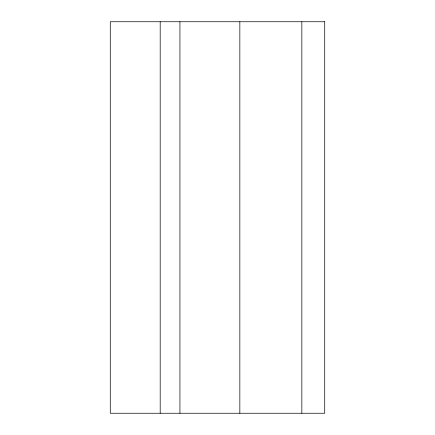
<?xml version="1.0" encoding="UTF-8"?>
<svg xmlns="http://www.w3.org/2000/svg" width="435" height="435" viewBox="0 0 435 435"><rect width="100%" height="100%" fill="white"/><g stroke="black" fill="none" stroke-linecap="round" stroke-linejoin="round"><path stroke-width="0.65" d="M301.836 21.75L301.836 413.25M239.843 21.75L239.843 413.25M179.938 21.75L179.938 413.25M160.194 21.75L160.194 413.25M324.717 21.75L110.283 21.75L110.283 413.25L324.717 413.25L324.717 21.75"/></g></svg>
